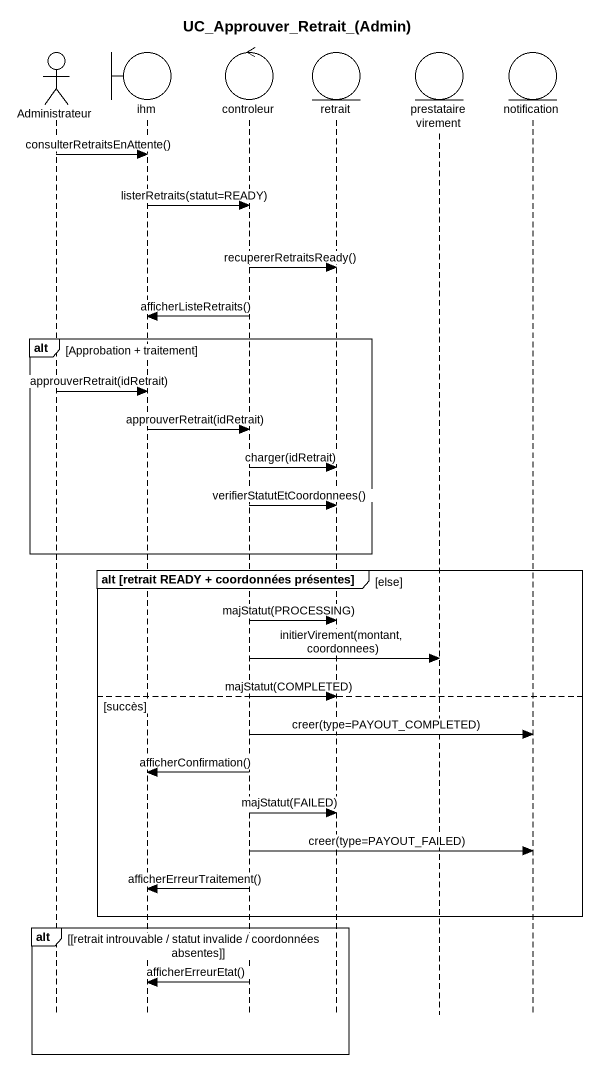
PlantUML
@startuml
title UC_Approuver_Retrait_(Admin)
hide footbox
actor Administrateur
boundary ihm
control controleur
entity retrait
entity "prestataire virement" as prestataire_virement
entity notification

Administrateur -> ihm : consulterRetraitsEnAttente()
ihm -> controleur : listerRetraits(statut=READY)
controleur -> retrait : recupererRetraitsReady()
controleur -> ihm : afficherListeRetraits()
alt Approbation + traitement
  Administrateur -> ihm : approuverRetrait(idRetrait)
  ihm -> controleur : approuverRetrait(idRetrait)
  controleur -> retrait : charger(idRetrait)
  controleur -> retrait : verifierStatutEtCoordonnees()
end
group alt (retrait READY + coordonnées présentes) [else]
  controleur -> retrait : majStatut(PROCESSING)
  controleur -> prestataire_virement : initierVirement(montant, coordonnees)
else succès
  controleur -> retrait : majStatut(COMPLETED)
  controleur -> notification : creer(type=PAYOUT_COMPLETED)
  controleur -> ihm : afficherConfirmation()
  controleur -> retrait : majStatut(FAILED)
  controleur -> notification : creer(type=PAYOUT_FAILED)
  controleur -> ihm : afficherErreurTraitement()
end
alt [retrait introuvable / statut invalide / coordonnées absentes]
  controleur -> ihm : afficherErreurEtat()
end
@enduml
